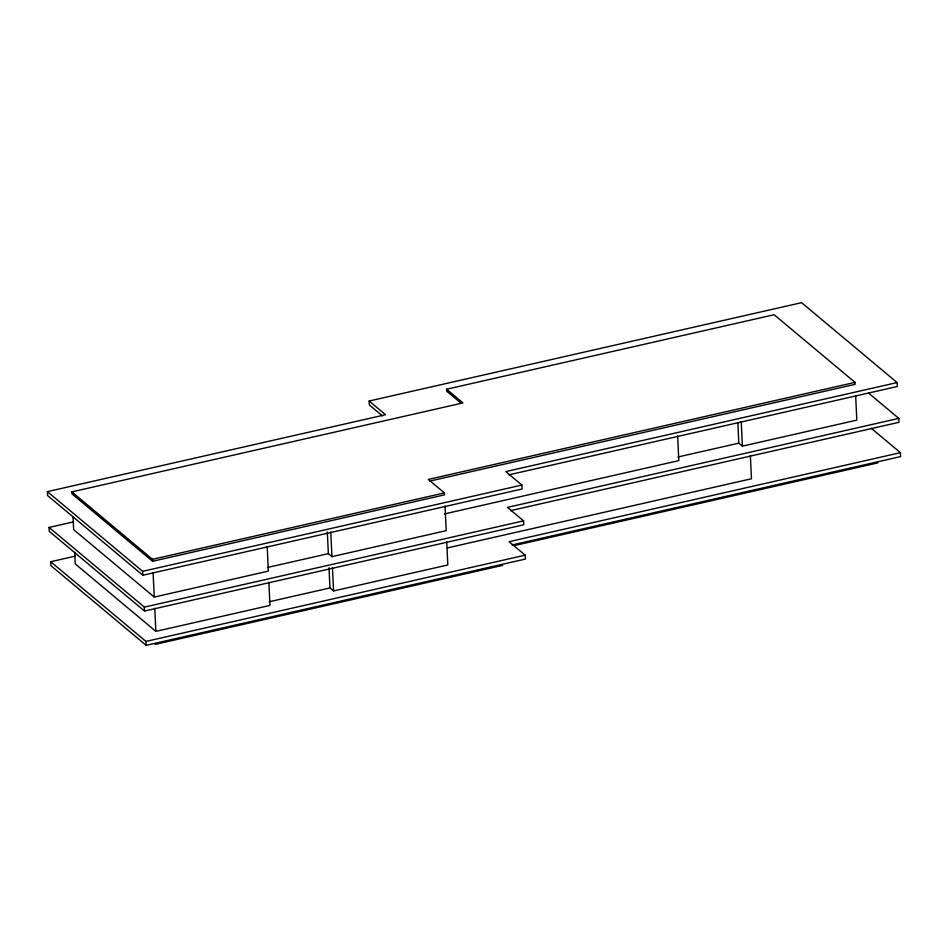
<?xml version="1.0" encoding="UTF-8"?>
<svg xmlns="http://www.w3.org/2000/svg" width="948" height="948" viewBox="0 0 948 948"><rect width="100%" height="100%" fill="white"/><g stroke="black" fill="none" stroke-linecap="round" stroke-linejoin="round"><path stroke-width="1.42" d="M382.447 415.899L369.341 404.938L369.163 401.028L801.581 302.661L897.104 382.577L897.294 386.5L508.851 474.853M460.882 403.054L446.698 391.18L446.603 389.225L774.149 314.724L855.013 382.376L855.108 384.343L429.847 481.074M897.104 382.577L505.782 471.594L521.886 485.068L522.064 488.99L142.84 575.246L47.59 495.555L47.4 491.633L385.54 414.726L369.163 401.028M855.013 382.376L428.318 479.439L444.422 492.913L444.517 494.868L152.557 561.275L71.953 493.849L71.87 491.882L462.98 402.924L446.603 389.225M510.545 510.652L898.988 422.298L898.799 418.376L507.464 507.381L523.569 520.855L523.758 524.777L144.523 611.045L49.272 531.342L49.083 527.432L73.553 521.862M512.157 544.946L900.6 456.592L900.41 452.67L509.088 541.687L525.192 555.161L525.37 559.071L146.146 645.339L50.896 565.648L50.706 561.726L75.165 556.156M71.87 491.882L152.462 559.32L444.422 492.913M47.4 491.633L142.65 571.336L521.886 485.068M678.033 456.972L738.812 443.154L742.403 446.153L856.802 420.13L855.641 395.506M444.541 513.911L678.804 460.621L677.642 435.997M267.573 567.473L328.352 553.656L331.942 556.654L446.2 530.667L445.039 506.031M73.032 516.601L73.648 529.636L154.251 597.074L268.343 571.123L267.182 546.498M49.083 527.432L144.345 607.123L523.569 520.855M447.42 547.92L751.468 478.752L750.378 455.609M513.982 545.645L877.884 462.873M269.196 601.767L329.963 587.95L333.554 590.948L447.823 564.961L446.733 541.818M74.714 552.364L75.259 563.93L155.863 631.368L269.955 605.417L268.865 582.273M50.706 561.726L145.956 641.417L525.192 555.161M155.045 644.427L502.653 565.364M868.451 392.982L898.799 418.376M871.2 428.223L900.41 452.67M741.241 421.528L742.403 446.153M737.852 422.867L738.812 443.154M330.781 532.029L331.942 556.654M332.464 567.805L333.554 590.948M327.321 531.923L328.352 553.656M329.003 567.698L329.963 587.95M152.462 559.32L152.557 561.275M153.09 572.45L154.251 597.074M154.773 608.225L155.863 631.368M142.65 571.336L142.84 575.246M144.345 607.123L144.523 611.045M145.956 641.417L146.146 645.339"/></g></svg>
